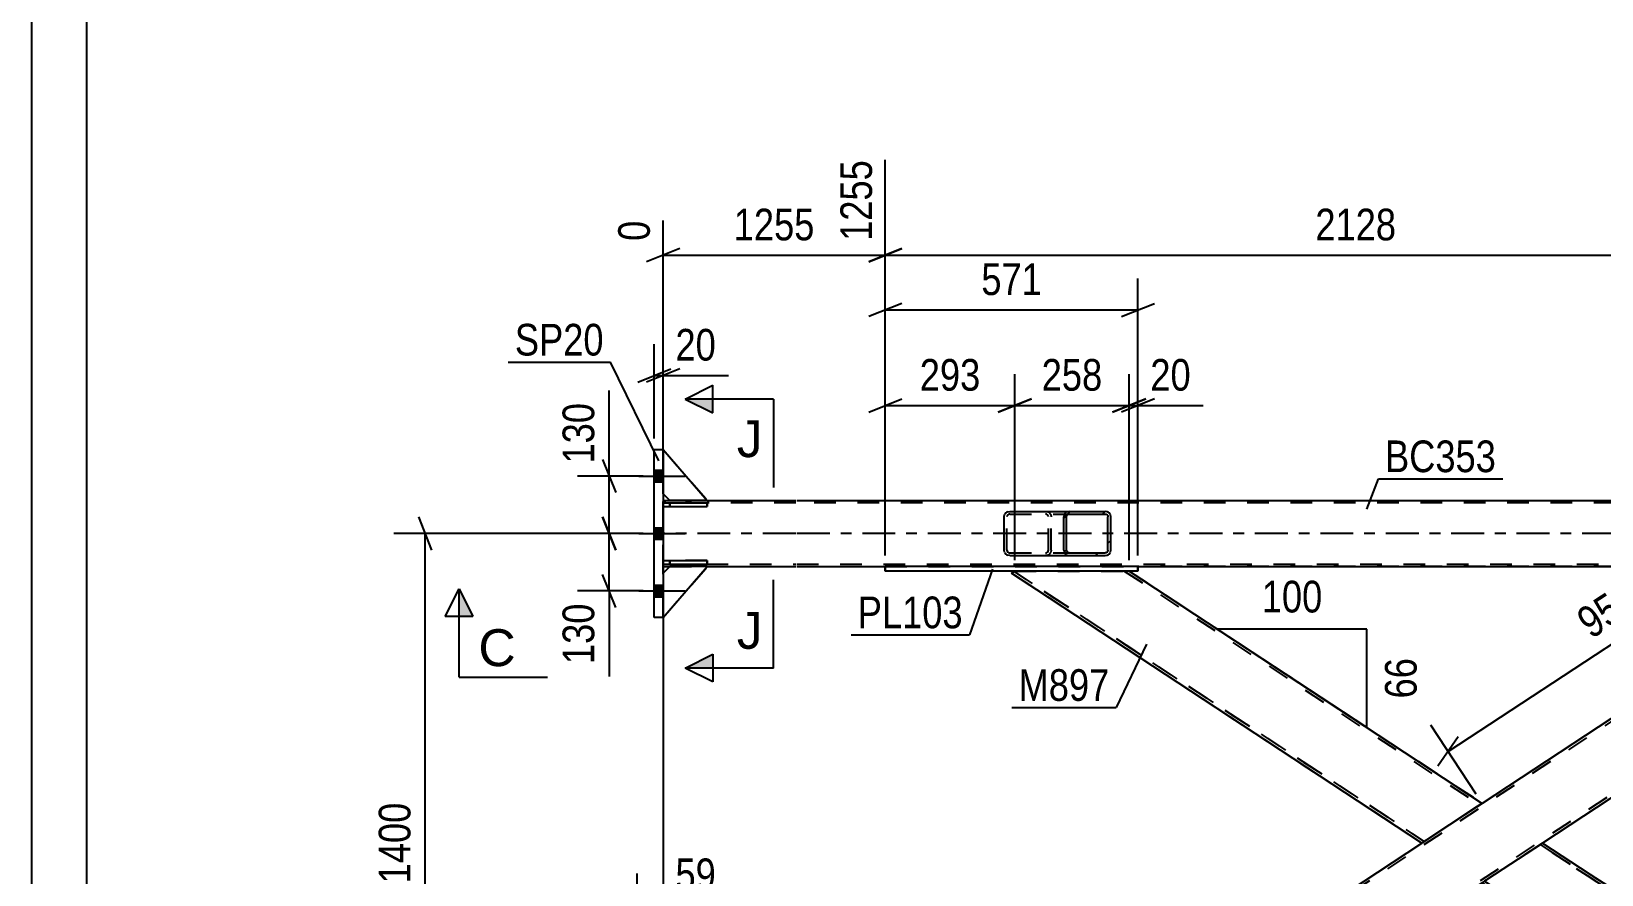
# Model space of a CAD drawing. Header units: millimetres. Extents: x -857 to 332, y -866 to -25.
# Drawn here: x -856.6 to -714.6, y -522 to -445.7 of the extents above; entities that cross this region are included whole.
import ezdxf

# ---------------------------------------------------------------- set-up
doc = ezdxf.new("R2010")
doc.units = ezdxf.units.MM
doc.linetypes.add('DXK_LINE_DOT2', pattern=[3.9198, 1.9599, -1.9599])
doc.linetypes.add('DXK_LINE_DOT3', pattern=[5.9187, 2.979, -0.9799, 0.9799, -0.9799])
doc.styles.add('Arial', font='ARIAL.TTF', dxfattribs={"height": 0.2})
doc.styles.add('Arial Narrow', font='ARIALN.TTF', dxfattribs={"height": 0.2})

# ---------------------------------------------------------------- blocks, each defined once
blk = doc.blocks.new('Unknown-570388934-1134')
at = {"color": 5, "linetype": 'Continuous'}
for p, q in [((-856.65, -25.05), (-856.65, -866.05)), ((-851.65, -30.05), (-851.65, -861.05))]:
    blk.add_line(p, q, dxfattribs=at)
blk = doc.blocks.new('Bolt-570388934-8723 - 8534')
at = {"linetype": 'Continuous'}
for points in [[(-800.3, -485.43), (-800.3, -486.47), (-799.5, -486.47), (-799.5, -485.43)], [(-800.3, -485.43), (-800.3, -486.47), (-799.5, -486.47), (-799.5, -485.43)], [(-800.3, -485.43), (-800.3, -486.47), (-799.5, -486.47), (-799.5, -485.43)], [(-800.3, -490.63), (-800.3, -491.67), (-799.5, -491.67), (-799.5, -490.63)], [(-800.3, -490.63), (-800.3, -491.67), (-799.5, -491.67), (-799.5, -490.63)], [(-800.3, -495.83), (-800.3, -496.87), (-799.5, -496.87), (-799.5, -495.83)], [(-800.3, -495.83), (-800.3, -496.87), (-799.5, -496.87), (-799.5, -495.83)], [(-800.3, -495.83), (-800.3, -496.87), (-799.5, -496.87), (-799.5, -495.83)]]:
    blk.add_hatch(color=1, dxfattribs=at).paths.add_polyline_path(points)
at = {"color": 1, "linetype": 'Continuous'}
for p, q in [((-800.3, -485.43), (-799.5, -485.43)), ((-800.3, -485.43), (-799.5, -485.43)), ((-800.3, -485.43), (-799.5, -485.43)), ((-801.7, -485.95), (-797.5, -485.95)), ((-801.7, -485.95), (-797.5, -485.95)), ((-801.7, -485.95), (-797.5, -485.95)), ((-800.3, -486.47), (-799.5, -486.47)), ((-800.3, -486.47), (-799.5, -486.47)), ((-800.3, -486.47), (-799.5, -486.47)), ((-801.7, -491.15), (-797.5, -491.15)), ((-801.7, -491.15), (-797.5, -491.15)), ((-800.3, -490.63), (-799.5, -490.63)), ((-800.3, -490.63), (-799.5, -490.63)), ((-800.3, -491.67), (-799.5, -491.67)), ((-800.3, -491.67), (-799.5, -491.67)), ((-801.7, -496.35), (-797.5, -496.35)), ((-801.7, -496.35), (-797.5, -496.35)), ((-801.7, -496.35), (-797.5, -496.35)), ((-800.3, -495.83), (-799.5, -495.83)), ((-800.3, -495.83), (-799.5, -495.83)), ((-800.3, -495.83), (-799.5, -495.83)), ((-800.3, -496.87), (-799.5, -496.87)), ((-800.3, -496.87), (-799.5, -496.87)), ((-800.3, -496.87), (-799.5, -496.87))]:
    blk.add_line(p, q, dxfattribs=at)
blk = doc.blocks.new('Part-570388934-8780 - 8534')
at = {"color": 7, "linetype": 'DXK_LINE_DOT2'}
for p, q in [((-799.5, -487.55), (-799.5, -483.55)), ((-799.5, -483.55), (-795.5, -488.15)), ((-798.9, -488.15), (-799.5, -487.55)), ((-795.5, -488.15), (-798.9, -488.15))]:
    blk.add_line(p, q, dxfattribs=at)
blk = doc.blocks.new('Part-570388934-8782 - 8534')
at = {"color": 7, "linetype": 'DXK_LINE_DOT2'}
for p, q in [((-798.9, -494.15), (-799.5, -494.75)), ((-799.5, -498.75), (-795.5, -494.15)), ((-795.5, -494.15), (-798.9, -494.15)), ((-799.5, -494.75), (-799.5, -498.75))]:
    blk.add_line(p, q, dxfattribs=at)
blk = doc.blocks.new('Part-570388934-8783 - 8534')
at = {"color": 2, "linetype": 'Continuous'}
for p, q in [((-798.9, -494.15), (-799.5, -494.75)), ((-799.5, -498.75), (-795.5, -494.15)), ((-795.5, -494.15), (-798.9, -494.15))]:
    blk.add_line(p, q, dxfattribs=at)
at = {"color": 7, "linetype": 'DXK_LINE_DOT2'}
blk.add_line((-799.5, -494.75), (-799.5, -498.75), dxfattribs=at)
blk = doc.blocks.new('Part-570388934-8784 - 8534')
at = {"color": 7, "linetype": 'DXK_LINE_DOT2'}
for p, q in [((-795.5, -493.59), (-799.5, -493.59)), ((-799.5, -493.59), (-799.5, -493.91)), ((-799.5, -493.91), (-799.5, -493.59)), ((-799.5, -493.91), (-795.5, -493.91)), ((-798.9, -493.59), (-798.9, -493.91)), ((-795.5, -493.91), (-795.5, -493.59))]:
    blk.add_line(p, q, dxfattribs=at)
blk = doc.blocks.new('Part-570388934-8787 - 8534')
at = {"color": 2, "linetype": 'Continuous'}
for p, q in [((-799.5, -483.55), (-795.5, -488.15)), ((-798.9, -488.15), (-799.5, -487.55)), ((-795.5, -488.15), (-798.9, -488.15))]:
    blk.add_line(p, q, dxfattribs=at)
at = {"color": 7, "linetype": 'DXK_LINE_DOT2'}
blk.add_line((-799.5, -487.55), (-799.5, -483.55), dxfattribs=at)
blk = doc.blocks.new('Part-570388934-8792 - 8534')
at = {"color": 2, "linetype": 'Continuous'}
for p, q in [((-799.5, -493.59), (-795.5, -493.59)), ((-799.5, -493.59), (-799.5, -493.91)), ((-799.5, -493.91), (-795.5, -493.91)), ((-795.5, -493.59), (-795.5, -493.91))]:
    blk.add_line(p, q, dxfattribs=at)
at = {"color": 7, "linetype": 'DXK_LINE_DOT2'}
for p, q in [((-799.5, -493.91), (-799.5, -493.59)), ((-798.9, -493.91), (-798.9, -493.59))]:
    blk.add_line(p, q, dxfattribs=at)
blk = doc.blocks.new('Part-570388934-8871 - 8534')
at = {"color": 7, "linetype": 'DXK_LINE_DOT2'}
for p, q in [((-795.5, -488.39), (-799.5, -488.39)), ((-799.5, -488.39), (-799.5, -488.71)), ((-799.5, -488.71), (-799.5, -488.39)), ((-798.9, -488.39), (-798.9, -488.71)), ((-795.5, -488.71), (-795.5, -488.39)), ((-799.5, -488.71), (-795.5, -488.71))]:
    blk.add_line(p, q, dxfattribs=at)
blk = doc.blocks.new('Part-570388934-8881 - 8534')
at = {"color": 2, "linetype": 'Continuous'}
for p, q in [((-799.5, -488.39), (-795.5, -488.39)), ((-799.5, -488.39), (-799.5, -488.71)), ((-795.5, -488.39), (-795.5, -488.71)), ((-799.5, -488.71), (-795.5, -488.71))]:
    blk.add_line(p, q, dxfattribs=at)
at = {"color": 7, "linetype": 'DXK_LINE_DOT2'}
for p, q in [((-799.5, -488.71), (-799.5, -488.39)), ((-798.9, -488.71), (-798.9, -488.39))]:
    blk.add_line(p, q, dxfattribs=at)
blk = doc.blocks.new('Part-570388934-8993 - 8534')
at = {"color": 2, "linetype": 'Continuous'}
for p, q in [((-756.54, -494.15), (-779.4, -494.15)), ((-779.4, -494.55), (-779.4, -494.15)), ((-756.54, -494.15), (-756.54, -494.55)), ((-756.54, -494.15), (-756.54, -494.15)), ((-756.54, -494.55), (-779.4, -494.55)), ((-756.54, -494.55), (-756.54, -494.55))]:
    blk.add_line(p, q, dxfattribs=at)
at = {"color": 7, "linetype": 'DXK_LINE_DOT2'}
for p, q in [((-779.4, -494.15), (-779.4, -494.55)), ((-756.54, -494.55), (-756.54, -494.15)), ((-756.54, -494.15), (-756.54, -494.15)), ((-756.54, -494.55), (-756.54, -494.55))]:
    blk.add_line(p, q, dxfattribs=at)
blk = doc.blocks.new('Part-570388934-9105 - 8534')
at = {"color": 2, "linetype": 'Continuous'}
for p, q in [((-799.5, -488.15), (-798.9, -488.15)), ((-795.5, -488.15), (-787.5, -488.15)), ((-787.4, -488.15), (-685.47, -488.15)), ((-799.5, -494.15), (-798.9, -494.15)), ((-795.5, -494.15), (-787.5, -494.15)), ((-787.4, -494.15), (-779.4, -494.15)), ((-756.54, -494.15), (-694.27, -494.15))]:
    blk.add_line(p, q, dxfattribs=at)
at = {"color": 7, "linetype": 'DXK_LINE_DOT2'}
for p, q in [((-799.5, -488.15), (-799.5, -488.15)), ((-799.5, -488.15), (-799.5, -494.15)), ((-799.5, -494.15), (-799.5, -488.15)), ((-799.5, -488.39), (-799.5, -488.39)), ((-787.5, -488.39), (-799.5, -488.39)), ((-798.9, -488.15), (-795.5, -488.15)), ((-109.68, -488.39), (-787.4, -488.39)), ((-799.5, -493.91), (-799.5, -493.91)), ((-799.5, -493.91), (-787.5, -493.91)), ((-799.5, -494.15), (-799.5, -494.15)), ((-798.9, -494.15), (-795.5, -494.15)), ((-787.4, -493.91), (-109.68, -493.91)), ((-109.68, -494.15), (-779.4, -494.15)), ((-779.4, -494.15), (-756.54, -494.15))]:
    blk.add_line(p, q, dxfattribs=at)
at = {"color": 7, "linetype": 'DXK_LINE_DOT3'}
for p, q in [((-787.5, -491.15), (-799.5, -491.15)), ((-109.68, -491.15), (-787.4, -491.15))]:
    blk.add_line(p, q, dxfattribs=at)
blk = doc.blocks.new('Part-570388934-9124 - 8534')
at = {"color": 7, "linetype": 'DXK_LINE_DOT2'}
for p, q in [((-693.03, -494.55), (-767.82, -543.75)), ((-684.66, -495.65), (-757.78, -543.75)), ((-693.47, -494.55), (-684.66, -494.55)), ((-693.47, -494.55), (-693.47, -494.55)), ((-684.66, -494.55), (-684.66, -495.94)), ((-684.66, -495.94), (-684.66, -495.94)), ((-725.4, -515.56), (-730.86, -519.15)), ((-719.95, -519.15), (-725.4, -522.74)), ((-768.26, -543.75), (-768.26, -543.75)), ((-768.26, -543.75), (-757.34, -543.75))]:
    blk.add_line(p, q, dxfattribs=at)
at = {"color": 2, "linetype": 'Continuous'}
for p, q in [((-693.47, -494.55), (-725.4, -515.56)), ((-684.66, -494.55), (-684.66, -495.94)), ((-684.66, -495.94), (-719.95, -519.15)), ((-768.26, -543.75), (-730.86, -519.15)), ((-757.34, -543.75), (-725.4, -522.74))]:
    blk.add_line(p, q, dxfattribs=at)
blk = doc.blocks.new('Part-570388934-9129 - 8534')
at = {"color": 2, "linetype": 'Continuous'}
for p, q in [((-767.97, -494.74), (-767.94, -494.72)), ((-730.86, -519.15), (-767.97, -494.74)), ((-767.97, -494.74), (-767.97, -494.74)), ((-767.94, -494.72), (-767.68, -494.55)), ((-767.74, -494.58), (-767.7, -494.55)), ((-767.74, -494.58), (-767.7, -494.55)), ((-757.34, -494.55), (-725.4, -515.56)), ((-725.44, -515.58), (-725.84, -515.84)), ((-725.44, -515.58), (-725.4, -515.56)), ((-725.4, -515.56), (-725.4, -515.56)), ((-725.84, -515.84), (-730.86, -519.15)), ((-730.86, -519.15), (-730.86, -519.15))]:
    blk.add_line(p, q, dxfattribs=at)
at = {"color": 7, "linetype": 'DXK_LINE_DOT2'}
for p, q in [((-767.94, -494.72), (-767.97, -494.74)), ((-767.97, -494.74), (-730.86, -519.15)), ((-767.7, -494.56), (-767.94, -494.72)), ((-730.64, -519), (-767.75, -494.59)), ((-767.75, -494.59), (-767.75, -494.59)), ((-767.75, -494.59), (-730.64, -519)), ((-767.7, -494.55), (-757.34, -494.55)), ((-767.68, -494.55), (-767.7, -494.56)), ((-757.78, -494.55), (-725.62, -515.7)), ((-757.78, -494.55), (-725.62, -515.7)), ((-757.34, -494.55), (-725.4, -515.56)), ((-725.84, -515.84), (-725.53, -515.64)), ((-725.4, -515.56), (-725.4, -515.56)), ((-725.62, -515.7), (-725.84, -515.84)), ((-725.62, -515.7), (-725.62, -515.7)), ((-730.64, -519), (-730.63, -518.99)), ((-730.64, -519), (-730.64, -519)), ((-730.63, -518.99), (-730.43, -518.86))]:
    blk.add_line(p, q, dxfattribs=at)
blk = doc.blocks.new('Part-570388934-9144 - 8534')
at = {"color": 2, "linetype": 'Continuous'}
for p, q in [((-800.3, -498.75), (-800.3, -483.55)), ((-800.3, -483.55), (-799.5, -483.55)), ((-799.5, -483.55), (-799.5, -483.55)), ((-799.5, -483.55), (-799.5, -498.75)), ((-799.5, -498.75), (-800.3, -498.75)), ((-799.5, -498.75), (-799.5, -498.75))]:
    blk.add_line(p, q, dxfattribs=at)
at = {"color": 7, "linetype": 'DXK_LINE_DOT2'}
for p, q in [((-800.3, -498.75), (-800.3, -483.55)), ((-799.5, -498.75), (-799.5, -483.55))]:
    blk.add_line(p, q, dxfattribs=at)
blk = doc.blocks.new('Part-570388934-9148 - 8534')
at = {"linetype": 'Continuous'}
h = blk.add_hatch(dxfattribs=at)
h.set_pattern_fill('', scale=0.7, style=0, pattern_type=0)
h.set_pattern_definition([(45, (-763.2191, -492.8504), (-1.57154, 1.57154), [])])
h.paths.add_polyline_path([(-763.26, -492.67), (-763.22, -492.85), (-763.11, -493.01), (-762.94, -493.11), (-762.75, -493.15), (-759.51, -493.15), (-759.32, -493.11), (-759.15, -493.01), (-759.04, -492.85), (-759, -492.67), (-759, -489.63), (-759.04, -489.44), (-759.15, -489.29), (-759.32, -489.18), (-759.51, -489.15), (-762.75, -489.15), (-762.94, -489.18), (-763.11, -489.29), (-763.22, -489.44), (-763.26, -489.63)])
h.paths.add_polyline_path([(-762.98, -489.53), (-762.93, -489.46), (-762.84, -489.4), (-762.75, -489.39), (-759.51, -489.39), (-759.41, -489.4), (-759.33, -489.46), (-759.28, -489.53), (-759.26, -489.63), (-759.26, -492.67), (-759.28, -492.76), (-759.33, -492.84), (-759.41, -492.89), (-759.51, -492.91), (-762.75, -492.91), (-762.84, -492.89), (-762.93, -492.84), (-762.98, -492.76), (-763, -492.67), (-763, -489.63)])
at = {"color": 2, "linetype": 'Continuous'}
for p, q in [((-768.64, -489.63), (-768.6, -489.44)), ((-768.64, -492.67), (-768.64, -489.63)), ((-768.33, -489.18), (-768.13, -489.15)), ((-768.13, -489.15), (-762.75, -489.15)), ((-763.22, -489.44), (-763.26, -489.63)), ((-763.26, -492.67), (-763.26, -489.63)), ((-763, -489.63), (-762.98, -489.53)), ((-763, -492.67), (-763, -489.63)), ((-762.98, -489.53), (-762.93, -489.46)), ((-762.75, -489.15), (-762.94, -489.18)), ((-762.93, -489.46), (-762.84, -489.4)), ((-762.84, -489.4), (-762.75, -489.39)), ((-762.75, -489.15), (-759.51, -489.15)), ((-762.75, -489.39), (-759.51, -489.39)), ((-759.32, -489.18), (-759.51, -489.15)), ((-759.51, -489.39), (-759.41, -489.4)), ((-759.41, -489.4), (-759.33, -489.46)), ((-759.33, -489.46), (-759.28, -489.53)), ((-759.28, -489.53), (-759.26, -489.63)), ((-759.26, -492.67), (-759.26, -489.63)), ((-759, -489.63), (-759.04, -489.44)), ((-759, -492.67), (-759, -489.63)), ((-768.6, -492.85), (-768.64, -492.67)), ((-763.26, -492.67), (-763.22, -492.85)), ((-762.98, -492.76), (-763, -492.67)), ((-762.93, -492.84), (-762.98, -492.76)), ((-762.84, -492.89), (-762.93, -492.84)), ((-762.75, -492.91), (-762.84, -492.89)), ((-762.75, -492.91), (-759.51, -492.91)), ((-759.41, -492.89), (-759.51, -492.91)), ((-759.33, -492.84), (-759.41, -492.89)), ((-759.28, -492.76), (-759.33, -492.84)), ((-759.26, -492.67), (-759.28, -492.76)), ((-759.04, -492.85), (-759, -492.67)), ((-768.13, -493.15), (-768.33, -493.11)), ((-768.13, -493.15), (-762.75, -493.15)), ((-762.94, -493.11), (-762.75, -493.15)), ((-762.75, -493.15), (-759.51, -493.15)), ((-759.51, -493.15), (-759.32, -493.11))]:
    blk.add_line(p, q, dxfattribs=at)
at = {"color": 7, "linetype": 'DXK_LINE_DOT2'}
for p, q in [((-768.37, -489.53), (-768.39, -489.63)), ((-768.39, -492.67), (-768.39, -489.63)), ((-768.31, -489.46), (-768.37, -489.53)), ((-768.23, -489.4), (-768.31, -489.46)), ((-768.13, -489.39), (-768.23, -489.4)), ((-768.13, -489.39), (-759.51, -489.39)), ((-764.9, -489.15), (-764.7, -489.18)), ((-764.8, -489.4), (-764.9, -489.39)), ((-764.72, -489.46), (-764.8, -489.4)), ((-764.66, -489.53), (-764.72, -489.46)), ((-764.64, -489.63), (-764.66, -489.53)), ((-764.64, -492.67), (-764.64, -489.63)), ((-764.43, -489.44), (-764.39, -489.63)), ((-764.39, -492.67), (-764.39, -489.63)), ((-762.75, -489.15), (-759.51, -489.15)), ((-768.39, -492.67), (-768.37, -492.76)), ((-768.37, -492.76), (-768.31, -492.84)), ((-768.31, -492.84), (-768.23, -492.89)), ((-768.23, -492.89), (-768.13, -492.91)), ((-768.13, -492.91), (-759.51, -492.91)), ((-764.9, -492.91), (-764.8, -492.89)), ((-764.8, -492.89), (-764.72, -492.84)), ((-764.72, -492.84), (-764.66, -492.76)), ((-764.66, -492.76), (-764.64, -492.67)), ((-764.39, -492.67), (-764.43, -492.85)), ((-764.7, -493.11), (-764.9, -493.15)), ((-762.75, -493.15), (-759.51, -493.15))]:
    blk.add_line(p, q, dxfattribs=at)
at = {"color": 2, "linetype": 'Continuous'}
for centre, start, end in [((-768.15, -489.65), 110.7583, 155.68), ((-762.77, -489.65), 110.7583, 155.6801), ((-759.49, -489.65), 24.3199, 69.2417), ((-768.15, -492.65), 204.32, 249.2417), ((-762.77, -492.65), 204.3199, 249.2417), ((-759.49, -492.65), 290.7583, 335.6801)]:
    blk.add_arc(centre, 0.496, start, end, dxfattribs=at)
at = {"color": 7, "linetype": 'DXK_LINE_DOT2'}
for centre, start, end in [((-764.88, -489.65), 24.32, 69.2417), ((-764.88, -492.65), 290.7583, 335.68)]:
    blk.add_arc(centre, 0.496, start, end, dxfattribs=at)
blk = doc.blocks.new('Part-570388934-9165 - 8534')
at = {"color": 2, "linetype": 'Continuous'}
for p, q in [((-724.97, -522.45), (-719.95, -519.15)), ((-719.95, -519.15), (-719.95, -519.15)), ((-719.95, -519.15), (-684.66, -542.36)), ((-725.37, -522.72), (-725.4, -522.74)), ((-725.4, -522.74), (-725.4, -522.74)), ((-725.4, -522.74), (-693.47, -543.75)), ((-724.97, -522.45), (-725.37, -522.72)), ((-684.66, -542.36), (-684.66, -542.36)), ((-684.66, -542.36), (-684.66, -543.75))]:
    blk.add_line(p, q, dxfattribs=at)
at = {"color": 7, "linetype": 'DXK_LINE_DOT2'}
for p, q in [((-720.16, -519.29), (-720.16, -519.29)), ((-684.66, -542.64), (-720.16, -519.29)), ((-720.16, -519.29), (-684.66, -542.64)), ((-719.95, -519.15), (-719.95, -519.15)), ((-684.66, -542.36), (-719.95, -519.15)), ((-725.4, -522.74), (-693.47, -543.75)), ((-724.97, -522.45), (-725.28, -522.65)), ((-725.05, -522.51), (-725.19, -522.59)), ((-725.19, -522.59), (-725.17, -522.58)), ((-725.19, -522.59), (-693.03, -543.75)), ((-725.19, -522.59), (-725.19, -522.59)), ((-725.19, -522.59), (-693.03, -543.75)), ((-725.12, -522.55), (-724.97, -522.45)), ((-684.66, -543.75), (-684.66, -542.36)), ((-693.47, -543.75), (-684.66, -543.75)), ((-684.66, -542.71), (-684.66, -542.64)), ((-684.66, -542.64), (-684.66, -542.64))]:
    blk.add_line(p, q, dxfattribs=at)
blk = doc.blocks.new('StraightDimension-570388934-10021 - 8534')
at = {"color": 7, "linetype": 'Continuous'}
for p, q in [((-779.4, -493.15), (-779.4, -457.36)), ((-799.5, -487.15), (-799.5, -462.85)), ((-798, -465.38), (-801, -466.58)), ((-780.9, -466.58), (-777.9, -465.38)), ((-799.5, -465.98), (-779.4, -465.98))]:
    blk.add_line(p, q, dxfattribs=at)
at = {"color": 0}
blk.add_wipeout([(-785.19, -465.23), (-785.19, -461.03), (-793.71, -461.03), (-793.71, -465.23)], dxfattribs=at)
at = {"color": 3, "style": 'Arial Narrow'}
blk.add_text('1255', height=2.863, dxfattribs=at).set_placement((-793.11, -464.63))
at = {"color": 0, "linetype": 'Continuous'}
for points in [[(-780, -456.76), (-784.2, -456.76), (-784.2, -465.28), (-780, -465.28)], [(-800.1, -462.25), (-804.3, -462.25), (-804.3, -465.28), (-800.1, -465.28)]]:
    blk.add_wipeout(points, dxfattribs=at)
at = {"color": 3, "linetype": 'Continuous', "style": 'Arial Narrow'}
for s, height, p in [('1255', 2.863, (-780.6, -464.68)), ('0', 2.86, (-800.7, -464.68))]:
    blk.add_text(s, height=height, rotation=90.0002, dxfattribs=at).set_placement(p)
blk = doc.blocks.new('StraightDimension-570388934-10491 - 8534')
at = {"color": 7, "linetype": 'Continuous'}
for p, q in [((-779.4, -493.15), (-779.4, -468.08)), ((-756.54, -493.15), (-756.54, -468.08)), ((-777.9, -470.33), (-780.9, -471.53)), ((-779.4, -470.93), (-756.54, -470.93)), ((-758.04, -471.53), (-755.04, -470.33))]:
    blk.add_line(p, q, dxfattribs=at)
at = {"color": 0}
blk.add_wipeout([(-764.63, -470.18), (-764.63, -465.98), (-771.31, -465.98), (-771.31, -470.18)], dxfattribs=at)
at = {"color": 3, "style": 'Arial Narrow'}
blk.add_text('571', height=2.863, dxfattribs=at).set_placement((-770.71, -469.58))
blk = doc.blocks.new('StraightDimension-570388934-10102 - 8534')
at = {"color": 7, "linetype": 'Continuous'}
for p, q in [((-804.98, -489.65), (-803.78, -492.65)), ((-801.3, -491.15), (-807.23, -491.15)), ((-804.38, -496.35), (-804.38, -491.15)), ((-803.78, -497.85), (-804.98, -494.85)), ((-801.3, -496.35), (-807.23, -496.35)), ((-804.38, -496.35), (-804.38, -504.08)), ((-804.38, -496.35), (-804.38, -504.08))]:
    blk.add_line(p, q, dxfattribs=at)
at = {"color": 0}
blk.add_wipeout([(-805.13, -496.87), (-809.33, -496.87), (-809.33, -503.56), (-805.13, -503.56)], dxfattribs=at)
at = {"color": 3, "style": 'Arial Narrow'}
blk.add_text('130', height=2.863, rotation=90.0002, dxfattribs=at).set_placement((-805.73, -502.96))
blk = doc.blocks.new('StraightDimension-570388934-10011 - 8534')
at = {"color": 7, "linetype": 'Continuous'}
for p, q in [((-779.4, -493.15), (-779.4, -457.36)), ((-694.27, -493.15), (-694.27, -457.36)), ((-777.9, -465.38), (-780.9, -466.58)), ((-695.77, -466.58), (-692.77, -465.38)), ((-779.4, -465.98), (-694.27, -465.98))]:
    blk.add_line(p, q, dxfattribs=at)
at = {"color": 0}
blk.add_wipeout([(-732.58, -465.23), (-732.58, -461.03), (-741.09, -461.03), (-741.09, -465.23)], dxfattribs=at)
at = {"color": 3, "style": 'Arial Narrow'}
blk.add_text('2128', height=2.863, dxfattribs=at).set_placement((-740.49, -464.63))
at = {"color": 0, "linetype": 'Continuous'}
blk.add_wipeout([(-694.87, -456.76), (-699.07, -456.76), (-699.07, -465.28), (-694.87, -465.28)], dxfattribs=at)
at = {"color": 3, "linetype": 'Continuous', "style": 'Arial Narrow'}
blk.add_text('3383', height=2.863, rotation=90.0002, dxfattribs=at).set_placement((-695.47, -464.68))
blk = doc.blocks.new('StraightDimension-570388934-9737 - 8534')
at = {"color": 7, "linetype": 'Continuous'}
for p, q in [((-800.3, -482.55), (-800.3, -474.01)), ((-799.5, -482.55), (-799.5, -474.01)), ((-801.8, -477.46), (-798.8, -476.26)), ((-798, -476.26), (-801, -477.46)), ((-800.3, -476.86), (-799.5, -476.86)), ((-799.5, -476.86), (-793.59, -476.86)), ((-799.5, -476.86), (-793.59, -476.86))]:
    blk.add_line(p, q, dxfattribs=at)
at = {"color": 0}
blk.add_wipeout([(-794.12, -476.11), (-794.12, -471.91), (-798.98, -471.91), (-798.98, -476.11)], dxfattribs=at)
at = {"color": 3, "style": 'Arial Narrow'}
blk.add_text('20', height=2.863, dxfattribs=at).set_placement((-798.38, -475.51))
blk = doc.blocks.new('StraightDimension-570388934-10032 - 8534')
at = {"color": 7, "linetype": 'Continuous'}
for p, q in [((-799.5, -495.15), (-799.5, -527.16)), ((-801.85, -543.15), (-801.85, -521.91)), ((-803.35, -525.36), (-800.35, -524.16)), ((-798, -524.16), (-801, -525.36)), ((-801.85, -524.76), (-799.5, -524.76)), ((-799.5, -524.76), (-793.59, -524.76)), ((-799.5, -524.76), (-793.59, -524.76))]:
    blk.add_line(p, q, dxfattribs=at)
at = {"color": 0}
blk.add_wipeout([(-794.12, -524.01), (-794.12, -519.81), (-798.98, -519.81), (-798.98, -524.01)], dxfattribs=at)
at = {"color": 3, "style": 'Arial Narrow'}
blk.add_text('59', height=2.863, dxfattribs=at).set_placement((-798.38, -523.41))
blk = doc.blocks.new('StraightDimension-570388934-10110 - 8534')
at = {"color": 7, "linetype": 'Continuous'}
for p, q in [((-804.38, -485.95), (-804.38, -478.21)), ((-804.38, -485.95), (-804.38, -478.21)), ((-804.98, -484.45), (-803.78, -487.45)), ((-801.3, -485.95), (-807.23, -485.95)), ((-804.38, -491.15), (-804.38, -485.95)), ((-803.78, -492.65), (-804.98, -489.65)), ((-801.3, -491.15), (-807.23, -491.15))]:
    blk.add_line(p, q, dxfattribs=at)
at = {"color": 0}
blk.add_wipeout([(-805.13, -478.74), (-809.33, -478.74), (-809.33, -485.42), (-805.13, -485.42)], dxfattribs=at)
at = {"color": 3, "style": 'Arial Narrow'}
blk.add_text('130', height=2.863, rotation=90.0002, dxfattribs=at).set_placement((-805.73, -484.82))
blk = doc.blocks.new('StraightDimension-570388934-10173 - 8534')
at = {"color": 7, "linetype": 'Continuous'}
for p, q in [((-820.41, -492.65), (-821.61, -489.65)), ((-801.3, -491.15), (-823.86, -491.15)), ((-821.01, -547.15), (-821.01, -491.15)), ((-821.61, -545.65), (-820.41, -548.65)), ((-803.65, -547.15), (-823.86, -547.15))]:
    blk.add_line(p, q, dxfattribs=at)
at = {"color": 0}
blk.add_wipeout([(-821.76, -514.89), (-825.96, -514.89), (-825.96, -523.4), (-821.76, -523.4)], dxfattribs=at)
at = {"color": 3, "style": 'Arial Narrow'}
blk.add_text('1400', height=2.863, rotation=90.0002, dxfattribs=at).set_placement((-822.36, -522.8))
blk = doc.blocks.new('StraightDimension-570388934-10312 - 8534')
at = {"color": 7, "linetype": 'Continuous'}
for p, q in [((-694.01, -493.71), (-698.11, -487.49)), ((-697.46, -491.2), (-695.62, -488.55)), ((-728.48, -510.88), (-696.54, -489.87)), ((-725.95, -514.72), (-730.05, -508.5)), ((-727.56, -509.55), (-729.4, -512.21))]:
    blk.add_line(p, q, dxfattribs=at)
at = {"color": 0}
blk.add_wipeout([(-710.13, -497.91), (-712.44, -494.4), (-718.02, -498.08), (-715.71, -501.59)], dxfattribs=at)
at = {"color": 3, "style": 'Arial Narrow'}
blk.add_text('956', height=2.863, rotation=33.3347, dxfattribs=at).set_placement((-715.54, -500.75))
blk = doc.blocks.new('StraightDimension-570388934-10550 - 8534')
at = {"color": 7, "linetype": 'Continuous'}
for p, q in [((-779.4, -493.15), (-779.4, -476.73)), ((-767.68, -493.55), (-767.68, -476.73)), ((-780.9, -480.18), (-777.9, -478.98)), ((-779.4, -479.58), (-767.68, -479.58)), ((-766.18, -478.98), (-769.18, -480.18))]:
    blk.add_line(p, q, dxfattribs=at)
at = {"color": 0}
blk.add_wipeout([(-770.2, -478.83), (-770.2, -474.63), (-776.88, -474.63), (-776.88, -478.83)], dxfattribs=at)
at = {"color": 3, "style": 'Arial Narrow'}
blk.add_text('293', height=2.863, dxfattribs=at).set_placement((-776.28, -478.23))
blk = doc.blocks.new('StraightDimension-570388934-10564 - 8534')
at = {"color": 7, "linetype": 'Continuous'}
for p, q in [((-757.34, -493.55), (-757.34, -476.73)), ((-756.54, -493.15), (-756.54, -476.73)), ((-758.84, -480.18), (-755.84, -478.98)), ((-755.04, -478.98), (-758.04, -480.18)), ((-757.34, -479.58), (-756.54, -479.58)), ((-756.54, -479.58), (-750.64, -479.58)), ((-756.54, -479.58), (-750.64, -479.58))]:
    blk.add_line(p, q, dxfattribs=at)
at = {"color": 0}
blk.add_wipeout([(-751.16, -478.83), (-751.16, -474.63), (-756.02, -474.63), (-756.02, -478.83)], dxfattribs=at)
at = {"color": 3, "style": 'Arial Narrow'}
blk.add_text('20', height=2.863, dxfattribs=at).set_placement((-755.42, -478.23))
blk = doc.blocks.new('StraightDimension-570388934-10572 - 8534')
at = {"color": 7, "linetype": 'Continuous'}
for p, q in [((-767.68, -493.55), (-767.68, -476.73)), ((-757.34, -493.55), (-757.34, -476.73)), ((-769.18, -480.18), (-766.18, -478.98)), ((-767.68, -479.58), (-757.34, -479.58)), ((-755.84, -478.98), (-758.84, -480.18))]:
    blk.add_line(p, q, dxfattribs=at)
at = {"color": 0}
blk.add_wipeout([(-759.17, -478.83), (-759.17, -474.63), (-765.85, -474.63), (-765.85, -478.83)], dxfattribs=at)
at = {"color": 3, "style": 'Arial Narrow'}
blk.add_text('258', height=2.863, dxfattribs=at).set_placement((-765.25, -478.23))
blk = doc.blocks.new('AngleDimension-570388934-23701 - 8534')
at = {"color": 7, "linetype": 'Continuous'}
for p, q in [((-749.29, -499.85), (-749.37, -499.79)), ((-735.83, -499.79), (-749.37, -499.79)), ((-735.83, -508.7), (-749.37, -499.79)), ((-735.83, -508.7), (-735.83, -499.79))]:
    blk.add_line(p, q, dxfattribs=at)
at = {"color": 0}
for points in [[(-739.26, -498.89), (-739.26, -494.69), (-745.94, -494.69), (-745.94, -498.89)], [(-730.73, -501.82), (-734.93, -501.82), (-734.93, -506.67), (-730.73, -506.67)]]:
    blk.add_wipeout(points, dxfattribs=at)
at = {"color": 3, "style": 'Arial Narrow'}
blk.add_text('100', height=2.863, dxfattribs=at).set_placement((-745.34, -498.29))
blk.add_text('66', height=2.863, rotation=90.0002, dxfattribs=at).set_placement((-731.33, -506.07))
blk = doc.blocks.new('Mark-570388934-8989 - 8534')
at = {"color": 0}
blk.add_wipeout([(-772.38, -499.72), (-772.38, -496.72), (-781.89, -496.72), (-781.89, -499.72)], dxfattribs=at)
blk.add_wipeout([(-772.38, -499.72), (-772.38, -496.72), (-781.89, -496.72), (-781.89, -499.72)], dxfattribs=at)
at = {"color": 30, "linetype": 'Continuous'}
for p in [(-769.7, -494.39), (-782.49, -500.32)]:
    blk.add_line(p, (-771.78, -500.32), dxfattribs=at)
at = {"color": 3, "style": 'Arial Narrow'}
blk.add_text('PL103', height=2.863, dxfattribs=at).set_placement((-781.89, -499.72))
blk = doc.blocks.new('Mark-570388934-9101 - 8534')
at = {"color": 0}
blk.add_wipeout([(-724.14, -485.6), (-724.14, -482.6), (-734.19, -482.6), (-734.19, -485.6)], dxfattribs=at)
blk.add_wipeout([(-724.14, -485.6), (-724.14, -482.6), (-734.19, -482.6), (-734.19, -485.6)], dxfattribs=at)
at = {"color": 30, "linetype": 'Continuous'}
for p, q in [((-735.84, -488.96), (-734.79, -486.2)), ((-734.79, -486.2), (-723.54, -486.2))]:
    blk.add_line(p, q, dxfattribs=at)
at = {"color": 3, "style": 'Arial Narrow'}
blk.add_text('BC353', height=2.863, dxfattribs=at).set_placement((-734.19, -485.6))
blk = doc.blocks.new('Mark-570388934-9125 - 8534')
at = {"color": 0}
blk.add_wipeout([(-759.12, -506.29), (-759.12, -503.29), (-767.34, -503.29), (-767.34, -506.29)], dxfattribs=at)
blk.add_wipeout([(-759.12, -506.29), (-759.12, -503.29), (-767.34, -503.29), (-767.34, -506.29)], dxfattribs=at)
at = {"color": 30, "linetype": 'Continuous'}
for p in [(-755.76, -501.15), (-767.94, -506.89)]:
    blk.add_line(p, (-758.52, -506.89), dxfattribs=at)
at = {"color": 3, "style": 'Arial Narrow'}
blk.add_text('M897', height=2.863, dxfattribs=at).set_placement((-767.34, -506.29))
blk = doc.blocks.new('Mark-570388934-9140 - 8534')
at = {"color": 0}
blk.add_wipeout([(-804.87, -475.05), (-804.87, -472.05), (-812.91, -472.05), (-812.91, -475.05)], dxfattribs=at)
blk.add_wipeout([(-804.87, -475.05), (-804.87, -472.05), (-812.91, -472.05), (-812.91, -475.05)], dxfattribs=at)
at = {"color": 30, "linetype": 'Continuous'}
for p in [(-813.51, -475.65), (-799.88, -484.59)]:
    blk.add_line(p, (-804.27, -475.65), dxfattribs=at)
at = {"color": 3, "style": 'Arial Narrow'}
blk.add_text('SP20', height=2.863, dxfattribs=at).set_placement((-812.91, -475.05))
blk = doc.blocks.new('SectionMark-570388934-10670 - 8534')
at = {"linetype": 'Continuous'}
blk.add_hatch(color=6, dxfattribs=at).paths.add_polyline_path([(-816.71, -498.65), (-817.96, -498.65), (-817.96, -496.15)])
at = {"color": 6, "linetype": 'Continuous'}
for p, q in [((-819.21, -498.65), (-817.96, -496.15)), ((-817.96, -504.15), (-817.96, -496.15)), ((-817.96, -496.15), (-816.71, -498.65)), ((-816.71, -498.65), (-819.21, -498.65)), ((-817.96, -504.15), (-809.96, -504.15))]:
    blk.add_line(p, q, dxfattribs=at)
at = {"color": 0, "linetype": 'Continuous'}
blk.add_wipeout([(-812.84, -503.15), (-812.84, -499.65), (-816.21, -499.65), (-816.21, -503.15)], dxfattribs=at)
at = {"color": 3, "linetype": 'Continuous', "style": 'Arial'}
blk.add_text('C', height=3.34, dxfattribs=at).set_placement((-816.21, -503.15))
blk = doc.blocks.new('SectionMark-570388934-10674 - 8534')
at = {"linetype": 'Continuous'}
for points in [[(-795, -478.99), (-795, -480.24), (-797.5, -478.99)], [(-795, -502.08), (-795, -503.33), (-797.5, -503.33)]]:
    blk.add_hatch(color=6, dxfattribs=at).paths.add_polyline_path(points)
at = {"color": 6, "linetype": 'Continuous'}
for p, q in [((-797.5, -478.99), (-795, -477.74)), ((-795, -480.24), (-795, -477.74)), ((-789.5, -478.99), (-797.5, -478.99)), ((-797.5, -478.99), (-795, -480.24)), ((-789.5, -478.99), (-789.5, -486.99)), ((-789.5, -503.33), (-789.5, -495.33)), ((-797.5, -503.33), (-795, -502.08)), ((-795, -502.08), (-795, -504.58)), ((-789.5, -503.33), (-797.5, -503.33)), ((-795, -504.58), (-797.5, -503.33))]:
    blk.add_line(p, q, dxfattribs=at)
at = {"color": 0, "linetype": 'Continuous'}
for points in [[(-790.5, -484.24), (-790.5, -480.74), (-792.83, -480.74), (-792.83, -484.24)], [(-790.5, -501.58), (-790.5, -498.08), (-792.83, -498.08), (-792.83, -501.58)]]:
    blk.add_wipeout(points, dxfattribs=at)
at = {"color": 3, "linetype": 'Continuous', "style": 'Arial'}
for p in [(-792.83, -484.24), (-792.83, -501.58)]:
    blk.add_text('J', height=3.34, dxfattribs=at).set_placement(p)

msp = doc.modelspace()

# ---------------------------------------------------------------- block references
for name in ['Unknown-570388934-1134', 'Part-570388934-9144 - 8534', 'Part-570388934-8780 - 8534', 'Part-570388934-8787 - 8534', 'Bolt-570388934-8723 - 8534', 'Part-570388934-9105 - 8534', 'Part-570388934-8871 - 8534', 'Part-570388934-8881 - 8534', 'Part-570388934-9148 - 8534', 'Part-570388934-8784 - 8534', 'Part-570388934-8792 - 8534', 'Part-570388934-8782 - 8534', 'Part-570388934-8783 - 8534', 'Part-570388934-8993 - 8534', 'Part-570388934-9124 - 8534', 'Part-570388934-9129 - 8534', 'Part-570388934-9165 - 8534']:
    msp.add_blockref(name, (0, 0))

# ---------------------------------------------------------------- next in the draw order: block references
for name in ['StraightDimension-570388934-10021 - 8534', 'Mark-570388934-8989 - 8534', 'Mark-570388934-9125 - 8534']:
    msp.add_blockref(name, (0, 0))

# ---------------------------------------------------------------- next in the draw order: block references
for name in ['StraightDimension-570388934-10491 - 8534', 'StraightDimension-570388934-9737 - 8534', 'StraightDimension-570388934-10102 - 8534']:
    msp.add_blockref(name, (0, 0))

# ---------------------------------------------------------------- next in the draw order: block references
for name in ['StraightDimension-570388934-10011 - 8534', 'StraightDimension-570388934-10110 - 8534', 'StraightDimension-570388934-10032 - 8534']:
    msp.add_blockref(name, (0, 0))

# ---------------------------------------------------------------- next in the draw order: block references
for name in ['Mark-570388934-9140 - 8534', 'StraightDimension-570388934-10550 - 8534', 'StraightDimension-570388934-10564 - 8534', 'StraightDimension-570388934-10312 - 8534', 'StraightDimension-570388934-10173 - 8534']:
    msp.add_blockref(name, (0, 0))

# ---------------------------------------------------------------- next in the draw order: block references
for name in ['StraightDimension-570388934-10572 - 8534', 'Mark-570388934-9101 - 8534', 'AngleDimension-570388934-23701 - 8534']:
    msp.add_blockref(name, (0, 0))

# ---------------------------------------------------------------- next in the draw order: block references
msp.add_blockref('SectionMark-570388934-10670 - 8534', (0, 0))

# ---------------------------------------------------------------- next in the draw order: block references
msp.add_blockref('SectionMark-570388934-10674 - 8534', (0, 0))

doc.saveas('drawing.dxf')
